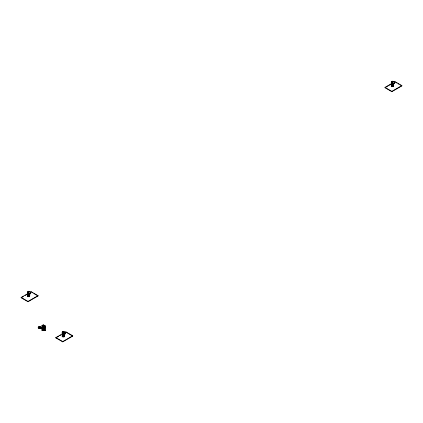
<?xml version="1.0" encoding="UTF-8"?>
<svg xmlns="http://www.w3.org/2000/svg" width="423" height="423" viewBox="0 0 423 423"><rect width="100%" height="100%" fill="white"/><g stroke="black" fill="none" stroke-linecap="round" stroke-linejoin="round"><path stroke-width="0.63" d="M28.468 295.82L28.88 295.238L29.473 295.957M63.249 335.878L63.593 335.37L64.206 336.036M28.88 296.248L27.463 296.708L27.463 291.955L28.79 291.188L30.715 292.298L30.715 293.721L29.668 293.377L29.668 296.703L29.89 293.245L30.715 293.721M392.708 86.192L391.291 86.657L391.291 81.898L392.618 81.131L394.537 82.242L394.537 83.669L393.496 83.32L393.496 86.652L392.322 86.059M27.463 291.955L28.88 291.495L30.715 292.298M391.291 81.898L392.708 81.438L394.537 82.242M30.038 292.319L31.149 291.68L38.022 295.651L38.022 295.963L28.024 301.731L21.15 297.766L21.15 297.454L27.818 293.604M393.866 82.268L394.976 81.628L401.85 85.594L401.85 85.906L391.851 91.68L384.978 87.709L384.978 87.397L391.645 83.553M21.15 297.766L23.371 296.481M25.036 295.518L27.818 293.916M385.533 87.392L391.09 84.182M393.496 83.32L394.537 83.669M392.364 85.689L392.708 85.182L393.321 85.568M28.399 295.889L28.907 295.598L28.399 295.862L29.636 296.602L28.944 296.761L28.473 296.401M392.227 85.837L392.729 85.546L392.227 85.806L393.459 86.519M27.463 296.708L28.346 296.195M28.457 296.132L29.335 296.142L28.907 295.878L29.367 296.174L28.886 296.449L28.426 296.153M391.291 86.657L392.174 86.144M392.74 85.816L392.253 86.102L392.729 86.403L393.194 86.091L392.713 85.832L392.253 86.128L392.729 86.387M29.404 295.677L29.636 296.602M28.944 296.761L28.886 296.142L29.367 295.926L28.912 296.713M393.3 85.901L393.321 85.541L392.803 85.668M392.681 86.308L393.163 86.091M393.39 86.588L393.3 85.864M28.854 296.639L29.34 296.433M392.681 86.583L393.168 86.382L393.194 85.874L392.227 86.392L392.771 86.63M393.496 86.652L393.718 83.194M21.15 297.454L28.024 301.419L38.022 295.651M384.978 87.397L391.851 91.368L401.85 85.594M41.438 328.449L38.969 327.836L38.345 328.195L38.192 327.153L39.519 326.387L41.438 327.497L41.327 328.512L40.508 328.037L40.508 327.085L41.438 327.497M38.192 327.153L39.609 326.693L40.619 327.021L40.619 327.973M45.235 330.643L44.415 330.167L41.988 330.3L41.988 325.546L43.315 324.779L45.235 325.884L45.124 330.707L44.304 330.231L44.304 326.9L45.124 327.376L45.124 330.707M39.128 327.291L39.63 327.027L39.64 328.222L40.359 328.084L40.397 327.148M39.64 327.074L39.159 327.36L40.397 328.1M41.988 325.546L43.4 325.081L45.235 325.884M40.359 327.725L39.128 327.566L39.609 327.259L40.359 327.725L39.609 327.894M38.192 328.105L39.64 327.27M39.159 327.635L39.614 327.333M39.582 327.762L40.037 327.497M39.609 327.857L40.063 327.592M39.64 327.587L40.359 327.418L39.609 326.984M39.974 327.762L39.614 327.116M40.222 327.529L39.609 327.011M39.582 328.037L40.037 327.777M40.063 327.82L40.037 327.302L39.128 327.814L40.359 327.973L39.128 327.259M44.193 326.963L45.235 327.312L44.193 326.963L44.193 330.294L42.972 329.501L42.998 329.993M43.4 328.856L42.924 329.136L43.437 329.432L43.918 329.152L43.892 330.04M43.41 329.305L43.4 325.081M43.918 329.126L43.41 329.417L43.41 330.289L43.918 330.025M41.988 330.3L42.998 329.713M42.924 325.361L42.924 330.114L43.833 329.491L42.924 330.009L44.156 330.167L42.924 329.454M44.129 329.279L43.4 328.83L42.924 329.105L43.437 329.401L43.437 330.411L44.156 330.273M43.379 329.951L43.833 329.691M43.855 329.734L43.4 330.046L42.924 329.76L43.437 330.025M43.437 329.776L44.156 329.612L43.4 329.173M43.379 330.231L43.833 329.491M44.156 329.887L43.421 330.077L44.156 329.919M64.079 336.058L62.176 336.84L62.176 332.087L63.503 331.32L65.422 332.43L65.422 333.858L64.381 333.509L64.381 336.835L64.603 333.382M62.176 332.087L63.593 331.627L65.422 332.43M64.751 332.457L65.861 331.812L72.735 335.783L72.735 336.095L62.736 341.869L55.862 337.898L55.862 337.586L62.53 333.736M55.862 337.898L58.638 336.296M59.749 335.656L60.859 335.011M63.249 335.598L63.593 335.402M64.344 336.74L63.112 336.026L63.614 335.73L63.614 336.036M63.624 335.804L63.18 336.618M64.116 335.783L63.693 335.851M63.593 331.627L63.593 336.819L64.079 336.586L64.053 336.042L63.598 336.306L63.656 336.893L64.344 336.708M64.021 336.232L63.207 336.248M63.624 336.322L64.344 336.153L63.566 335.73M63.566 336.771L64.047 336.555M64.275 336.666L63.624 336.877L63.112 336.549L63.656 336.814M55.862 337.586L62.736 341.557L72.735 335.783M393.321 86.599L392.74 86.662L393.194 86.398L393.136 85.848M393.321 86.63L392.74 86.689L392.708 81.438M28.981 295.719L29.404 295.651M28.912 296.19L29.636 296.021L28.537 295.434M28.912 296.745L29.499 296.655M395.505 82.242L397.091 83.162M398.149 83.77L399.206 84.383M400.264 84.991L401.85 85.906M392.681 85.546L393.459 85.996L392.74 86.133L393.136 86.324M392.364 85.383L393.364 85.969M392.713 86.567L392.322 85.864M31.677 292.298L32.735 292.906M33.792 293.52L38.022 295.963M28.88 295.296L29.473 295.64M28.431 295.936L29.668 296.703M28.399 296.417L28.944 296.682M66.39 332.43L72.735 336.095M63.249 335.566L64.254 336.158M63.598 336.021L64.079 336.306L63.598 336.586L63.138 336.317L63.614 336.576M63.112 335.994L64.021 336.507L64.021 336.036M39.128 327.539L39.64 327.836M394.976 81.628L394.976 81.94M394.321 82.369L394.321 83.796M392.227 81.718L392.227 86.472M392.068 81.628L392.068 86.382M391.851 91.368L391.851 91.68M391.444 81.988L391.444 86.741M65.861 331.812L65.861 332.124M65.205 332.557L65.205 333.985M64.275 336.142L64.275 336.777M63.112 331.902L63.112 336.66M62.958 331.812L62.958 336.571M62.736 341.557L62.736 341.869M62.329 332.177L62.329 336.93M45.018 326.017L45.018 327.439M44.415 326.836L44.415 330.167M42.765 325.271L42.765 330.025M42.141 325.631L42.141 330.389M41.327 327.561L41.327 328.512M39.609 326.693L39.614 328.095L40.122 327.836L40.095 327.296L39.128 327.925L39.128 326.968M39.202 327.323L39.202 327.799M38.969 326.879L38.969 327.836M38.345 327.243L38.345 328.195M31.149 291.68L31.149 291.992M30.493 292.425L30.493 293.848M29.309 295.899L29.309 296.375M28.88 291.495L28.88 295.651M28.452 295.91L28.468 296.486M28.399 291.77L28.399 296.523M28.246 291.68L28.246 296.433M28.024 301.419L28.024 301.731M27.617 292.044L27.617 296.798"/></g></svg>
